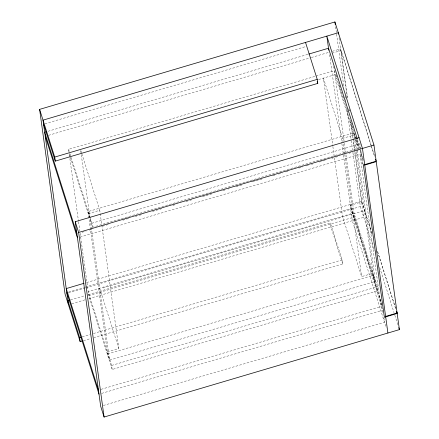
<?xml version="1.0" encoding="UTF-8"?>
<svg xmlns="http://www.w3.org/2000/svg" width="439" height="439" viewBox="0 0 439 439"><rect width="100%" height="100%" fill="white"/><g stroke="black" fill="none" stroke-linecap="round" stroke-linejoin="round"><path stroke-width="0.33" stroke-dasharray="2.19 1.65" d="M44.888 123.798L305.418 46.666M47.977 131.288L308.145 54.266M48.531 135.327L310.675 57.718M311.328 57.525L328.41 52.466M332.257 51.325L340.554 48.872L371.004 144.87M332.076 53.207L341.01 50.562L371.273 145.973M68.956 152.037L68.588 149.342L315.334 76.293M315.987 76.095L334.364 70.657L357.79 144.513L358.35 148.552L92.574 227.237L69.142 153.381L78.482 221.13M318.516 79.552L334.919 74.696L354.822 137.44M355.722 139.086L375.34 281.443L109.563 360.128L107.61 353.977L87.992 211.62L353.768 132.935L355.327 137.857M88.277 213.694L99.763 210.297L81.654 153.222M344.714 153.99L342.568 138.411L354.053 135.009M92.574 227.237L92.014 223.199L357.79 144.513M82.159 232.258L86.104 231.09M89.386 230.118L92.014 229.339M102.528 226.228L108.438 224.477M122.893 220.197L128.808 218.446M135.377 216.504L136.688 216.114M139.317 215.335L141.945 214.556M152.459 211.444L162.315 208.525M172.823 205.414L175.452 204.64M185.966 201.523L191.876 199.772M202.39 196.661L212.246 193.747M222.76 190.63L225.383 189.857M228.011 189.077L229.328 188.688M235.897 186.74L241.812 184.989M252.321 181.878L262.176 178.964M272.69 175.847L275.319 175.073M278.6 174.096L282.546 172.933M285.827 171.962L288.456 171.183M298.97 168.071L302.91 166.902M306.197 165.931L308.826 165.152M311.454 164.373L312.766 163.983M319.334 162.04L325.25 160.29M331.818 158.342L333.135 157.952M335.758 157.178L338.387 156.399M348.901 153.288L353.499 151.927M356.128 151.148L358.756 150.368M80.09 237.071L361.281 153.82M86.598 282.546L361.538 201.15L372.102 234.453M381.892 304.644L350.382 205.32L361.868 201.918L354.756 150.336M68.758 292.034L84.529 287.364M85.182 287.166L350.613 208.585L382.413 308.836M68.33 292.983L85.429 287.924M86.088 287.726L360.348 206.528L352.868 152.24M103.033 287.979L365.528 210.265M70.525 299.914L84.31 295.831M88.244 294.668L330.397 222.974L342.113 259.904L342.667 263.943L93.951 337.575M112.175 369.479L111.621 365.44L88.19 291.584L353.966 212.899L377.397 286.755L377.952 290.794L112.175 369.479L88.749 295.623L354.525 216.937L344.352 143.119M71.738 303.755L84.903 299.859M88.804 298.707L363.766 217.3L353.011 139.262M82.241 336.839L90.116 334.507M93.397 333.536L342.113 259.904M83.454 340.686L90.67 338.546M107.325 351.897L118.81 348.5L99.763 210.297M332.866 146.522L342.48 216.301L361.615 276.614L373.101 273.212M107.61 353.977L373.386 275.291L353.768 132.935M111.621 365.44L377.397 286.755M101.074 389.349L381.612 306.296M101.634 393.388L382.171 310.335M103.302 405.499L384.493 322.253L383.84 317.501M371.213 145.523L374.736 156.624M371.482 146.626L374.796 157.08M357.423 139.372L360.315 148.481M356.002 137.166L359.519 148.267M359.728 148.92L363.294 160.158M333.464 66.382L334.293 68.994M336.159 74.877L336.987 77.489M339.473 85.331L340.719 89.249M341.547 91.866L341.959 93.172M342.788 95.784L344.033 99.708M352.533 126.498L352.945 127.809M355.848 136.957L356.473 138.916M356.677 139.569L359.371 148.064M360.205 150.676L363.311 160.482M355.65 140.052L358.35 148.552M363.388 164.982L359.969 154.21L380.959 306.488L382.967 312.826M342.568 138.411L323.433 78.093L332.773 145.841M361.868 201.918L372.025 233.938M377.622 251.58L395.654 308.436M377.491 251.432L395.72 308.897M360.348 206.528L374.33 250.603M379.719 267.581L394.008 312.645M394.837 315.257L397.948 325.052M373.386 275.291L375.34 281.443M354.525 216.937L377.952 290.794M381.957 305.116L350.053 204.547L352.281 220.702L386.304 327.955M342.667 263.943L330.951 227.012L330.397 222.974M81.451 152.574L80.628 149.979L109.563 360.128M68.588 149.342L69.208 151.301M70.037 153.919L89.94 216.663M90.149 217.316L92.014 223.199M87.992 211.62L89.551 216.542M99.675 288.182L118.81 348.5M359.799 143.054L362.707 164.137M341.01 50.562L347.556 98.073M349.148 109.613L349.334 110.968M350.92 122.508L353.071 138.12M353.17 138.795L354.663 149.655M339.067 38.105L347.211 97.189M348.802 108.724L349.082 110.76M350.393 120.259L352.918 138.581M335.566 26.702L336.499 33.485M336.592 34.165L343.797 86.417M345.103 95.916L345.762 100.668M346.975 109.487L351.184 140.025M351.277 140.705L352.775 151.565M334.364 70.657L344.258 142.439M344.807 154.671L361.615 276.614M329.618 54.645L341.778 142.878M341.871 143.553L343.369 154.413M343.463 155.093L350.382 205.32M78.576 221.805L80.068 232.643M80.161 233.323L88.749 295.623"/><path stroke-width="0.66" d="M82.142 341.07L80.172 341.657L65.043 293.96L39.603 109.377L334.913 21.95L373.957 145.04L376.185 161.195L363.388 164.982L384.372 317.26L397.169 313.473L396.549 311.514M46.002 131.876L44.69 132.26L76.902 233.811M308.804 54.068L328.515 48.235L357.214 138.719M317.232 79.36L317.787 83.399L55.292 161.113L54.732 157.08L317.232 79.36L305.517 42.435M397.169 313.473L399.397 329.623L104.087 417.05L100.674 406.278L75.234 221.7L359.058 137.67M104.087 417.05L78.652 232.472L373.957 145.04M364.765 165.053L376.245 161.656L397.108 313.007L385.623 316.409M83.97 283.325L66.234 288.577L98.446 390.128M69.872 300.106L67.902 300.688L79.618 337.618L80.172 341.657M79.618 337.618L80.93 337.229M375.564 159.236L376.185 161.195M396.691 311.701L397.108 313.007M398.777 327.664L399.397 329.623M317.172 81.456L317.787 83.399M39.603 109.377L54.732 157.08M75.234 221.7L78.652 232.472M43.576 124.188L55.292 161.113M45.244 136.299L77.462 237.85M66.788 292.615L99.005 394.167M387.911 333.02L362.471 148.442L326.841 36.119L328.789 50.255M338.513 34.077L338.326 32.722L43.022 120.149L68.457 304.726M334.913 21.95L335.286 24.666"/></g></svg>
